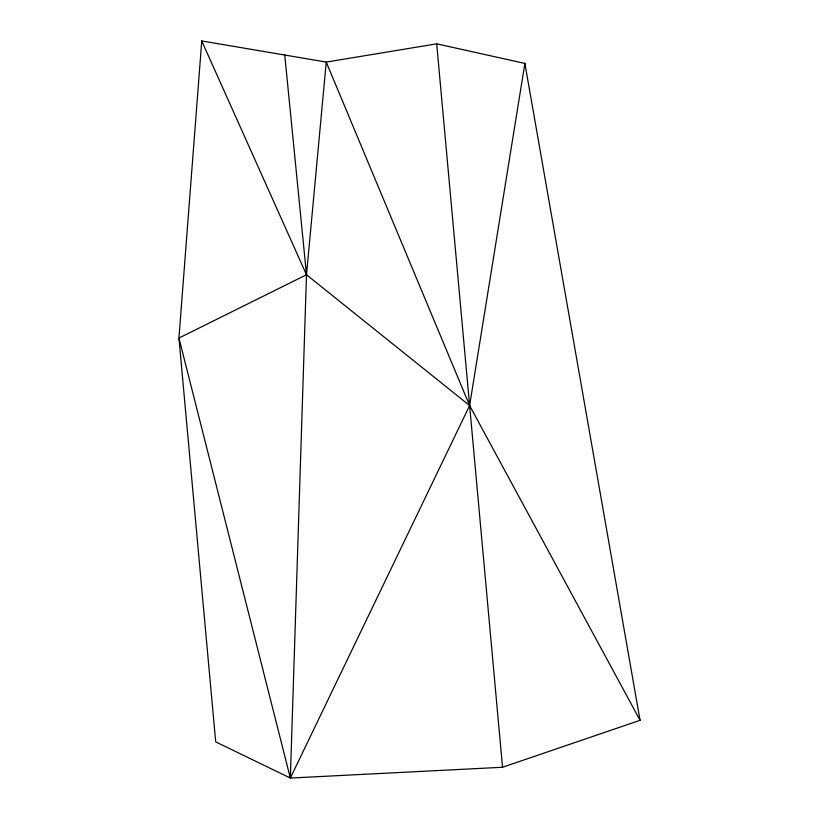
<?xml version="1.0" encoding="UTF-8"?>
<svg xmlns="http://www.w3.org/2000/svg" width="819" height="819" viewBox="0 0 819 819"><rect width="100%" height="100%" fill="white"/><g stroke="black" fill="none" stroke-linecap="round" stroke-linejoin="round"><path stroke-width="1.23" d="M525.143 67.25L524.887 63.421L469.615 405.559L290.346 778.05L306.501 274.764L326.249 62.08L436.701 43.847L524.887 63.421L640.059 720.31L502.538 767.26L290.346 778.05L215.694 741.881L178.941 338.052L201.75 40.95L326.249 62.08L469.615 405.559L640.059 720.31M469.615 405.559L306.501 274.764L201.75 40.95M290.346 778.05L178.941 338.052L306.501 274.764L284.746 55.037M436.701 43.847L502.538 767.26M524.887 63.421L524.999 67.25"/></g></svg>
